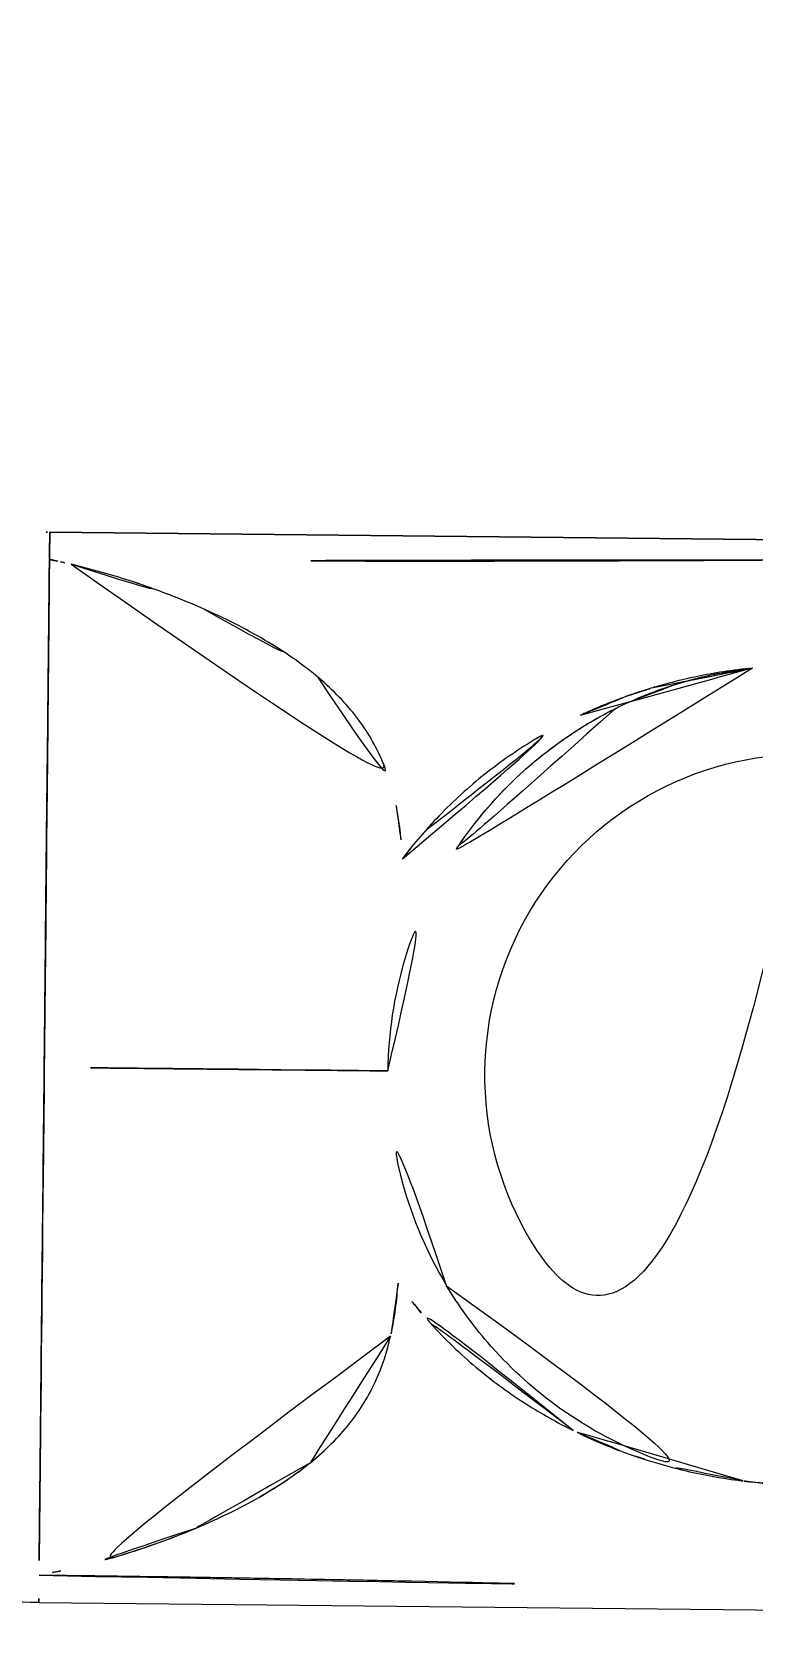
# Model space of a CAD drawing. Extents: x 16296681342 to 16296681993, y -37409617230 to -37409616753.
# Drawn here: x 16296681521.47 to 16296681532.92, y -37409617089.86 to -37409617064.41 of the extents above; entities that cross this region are included whole.
import ezdxf

# ---------------------------------------------------------------- set-up
doc = ezdxf.new("R2010")
doc.units = 0
doc.header["$LTSCALE"] = 10
doc.header["$MEASUREMENT"] = 0
doc.header["$PDMODE"] = 3
doc.header["$PDSIZE"] = -10
doc.layers.get('0').update_dxf_attribs({"linetype": 'CONTINUOUS'})
doc.layers.get('DEFPOINTS').update_dxf_attribs({"linetype": 'CONTINUOUS'})
doc.layers.add('BODY', color=7, linetype='CONTINUOUS')
doc.styles.add('Daelim Dimension', font='NanumGothic.ttf')
doc.dimstyles.new('DEFAULT', dxfattribs={"dimscale": 2, "dimtxt": 2, "dimasz": 2, "dimexe": 0, "dimexo": 2, "dimgap": 1, "dimtad": 1, "dimdec": 1, "dimzin": 9, "dimdsep": 46, "dimtxsty": 'Daelim Dimension', "dimcen": 0.5, "dimclrd": 252, "dimclre": 252, "dimclrt": 3, "dimadec": 1, "dimazin": 0, "dimtfac": 1, "dimtdec": 1, "dimtix": 1, "dimtmove": 0, "dimatfit": 3, "dimfxl": 0, "dimtolj": 1, "dimtzin": 1, "dimlwd": 9, "dimlwe": 9, "dimarcsym": 0})

# ---------------------------------------------------------------- blocks, each defined once
blk = doc.blocks.new('*D7')
at = {"layer": 'BODY', "color": 5, "lineweight": 9, "ltscale": 0.7}
for p, q in [((16296681495.09369, -37409617038.93948), (16296681451.99141, -37409617038.93948)), ((16296681451.99141, -37409617042.93948), (16296681451.99141, -37409617085.3459)), ((16296681517.57517, -37409617089.3459), (16296681451.99141, -37409617089.3459))]:
    blk.add_line(p, q, dxfattribs=at)
at = {"layer": 'BODY', "color": 5, "ltscale": 0.7}
for points in [[(16296681451.32474, -37409617042.93948), (16296681452.65808, -37409617042.93948), (16296681451.99141, -37409617038.93948)], [(16296681451.32474, -37409617085.3459), (16296681452.65808, -37409617085.3459), (16296681451.99141, -37409617089.3459)]]:
    blk.add_solid(points, dxfattribs=at)
at = {"layer": 'DEFPOINTS', "color": 0, "ltscale": 0.7}
for p in [(16296681499.09369, -37409617038.93948, -49.69186), (16296681451.99141, -37409617089.3459), (16296681521.57517, -37409617089.3459, -49.69186)]:
    blk.add_point(p, dxfattribs=at)
at = {"layer": 'BODY', "color": 7, "lineweight": 5, "ltscale": 0.7, "insert": (16296681444.56221, -37409617064.14268), "char_height": 10, "attachment_point": 5, "rotation": 90, "style": 'Daelim Dimension'}
blk.add_mtext('\\A1;50', dxfattribs=at)

msp = doc.modelspace()

# ---------------------------------------------------------------- linework, layer by layer
at = {"linetype": 'Continuous', "lineweight": 0, "extrusion": (0.010302, 0.999947, -2.22045e-16)}
for p, q in [((16296681521.750271, -37409617072.347679, -49.691856), (16296681571.74762, -37409617072.862793, -49.691856)), ((16296681571.747629, -37409617072.862793, -49.691856), (16296681521.75028, -37409617072.347679, -49.691856)), ((16296681571.747629, -37409617072.862793, -49.691856), (16296681521.75028, -37409617072.347679, -49.691856)), ((16296681532.912571, -37409617074.506432, -49.691856), (16296681532.91205, -37409617074.506493, -49.691856)), ((16296681532.778589, -37409617087.417686, -49.691856), (16296681532.777849, -37409617087.417587, -49.691856)), ((16296681521.57515, -37409617089.345886, -49.691856), (16296681571.572491, -37409617089.861, -49.691856)), ((16296681521.57515, -37409617089.345886, -49.691856), (16296681571.572491, -37409617089.861, -49.691856)), ((16296681521.575159, -37409617089.345886, -49.691856), (16296681571.572491, -37409617089.861, -49.691856))]:
    msp.add_line(p, q, dxfattribs=at)
at = {"linetype": 'Continuous', "lineweight": 0}
msp.add_arc((16296681533.76206, -37409617080.971474, -49.691856), 5.1, 89.4097517, 269.4097517, dxfattribs=at)
msp.add_arc((16296681533.76206, -37409617080.971474, -49.691856), 5.1, 89.4097517, 269.4097517, dxfattribs=at)
for centre, major_axis, ratio, start_param, end_param in [((16296681521.662291, -37409617080.88147, -49.691856), (0.087987, 8.534284), 0.000001134, -0.319713492, -0.000887194), ((16296681521.662291, -37409617080.88147, -49.691856), (0.087987, 8.534284), 0.000001134, -0.319713492, -0.000887194), ((16296681532.737169, -37409617085.042763, -49.691856), (-3.919712, 0.842796), 0.582248316, 1.705827351, 1.907996602), ((16296681532.737169, -37409617085.042763, -49.691856), (-3.919712, 0.842796), 0.582248316, 1.705827351, 1.907996602)]:
    msp.add_ellipse(centre, major_axis=major_axis, ratio=ratio, start_param=start_param, end_param=end_param, dxfattribs=at)
at = {"linetype": 'Continuous', "lineweight": 0, "extrusion": (-2.28757e-18, -2.22033e-16, -1)}
for centre, major_axis, ratio, start_param, end_param in [((16296681515.40136, -37409617081.383293, -49.691856), (12.352259, 4.038385), 0.643098404, -0.836911366, -0.820941179), ((16296681515.400761, -37409617081.383148, -49.691856), (6.345114, 8.603429), 0.000001427, -0.000000648, 0.00000536), ((16296681515.40136, -37409617081.383293, -49.691856), (12.352259, 4.038385), 0.643098404, -0.836905358, -0.804891941), ((16296681515.40136, -37409617081.383293, -49.691856), (12.352259, 4.038385), 0.643098404, -0.820941179, -0.804891941), ((16296681515.413441, -37409617080.180237, -49.691856), (-12.269488, 4.291158), 0.643077365, -2.336488493, -2.304476673), ((16296681515.413441, -37409617080.180237, -49.691856), (-12.269488, 4.291158), 0.643077365, -2.336488493, -2.304476673), ((16296681521.66308, -37409617080.812088, -49.691856), (-0.087945, -8.534284), 0.000000913, 0.000886994, 0.319721123), ((16296681521.66308, -37409617080.812088, -49.691856), (-0.087945, -8.534284), 0.000000913, 0.000886994, 0.319682182)]:
    msp.add_ellipse(centre, major_axis=major_axis, ratio=ratio, start_param=start_param, end_param=end_param, dxfattribs=at)
at = {"linetype": 'Continuous', "lineweight": 0}
for points, knots in [([(16296681521.57514, -37409617089.346352, -49.691856), (16296681520.20348, -37409617089.332222, -49.691856), (16296681518.82704, -37409617089.200371, -49.691856), (16296681516.127529, -37409617088.713547, -49.691856), (16296681514.793751, -37409617088.354118, -49.691856), (16296681512.20067, -37409617087.429749, -49.691856), (16296681510.934, -37409617086.855759, -49.691856), (16296681508.493771, -37409617085.517174, -49.691856), (16296681507.3167, -37409617084.740959, -49.691856), (16296681505.08526, -37409617083.016434, -49.691856), (16296681504.027929, -37409617082.054237, -49.691856), (16296681502.024521, -37409617079.941811, -49.691856), (16296681501.08679, -37409617078.777573, -49.691856), (16296681499.384159, -37409617076.311729, -49.691856), (16296681498.625839, -37409617075.001984, -49.691856), (16296681497.318899, -37409617072.338226, -49.691856), (16296681496.768129, -37409617070.981079, -49.691856), (16296681496.299761, -37409617069.628227, -49.691856)], [0, 0, 0, 0, 4.115202562, 4.115202562, 8.264353778, 8.264353778, 12.509104354, 12.509104354, 16.908373816, 16.908373816, 21.48217854, 21.48217854, 26.366537066, 26.366537066, 31.454237927, 31.454237927, 36.508129775, 36.508129775, 36.508129775, 36.508129775]), ([(16296681521.75028, -37409617072.347214, -49.691856), (16296681521.750271, -37409617072.347099, -49.691856), (16296681521.74428, -37409617072.927589, -49.691856), (16296681521.71917, -37409617075.366478, -49.691856), (16296681521.68288, -37409617078.890892, -49.691856), (16296681521.64258, -37409617082.802673, -49.691856), (16296681521.60627, -37409617086.32708, -49.691856), (16296681521.581141, -37409617088.765984, -49.691856), (16296681521.575159, -37409617089.346474, -49.691856), (16296681521.575159, -37409617089.346352, -49.691856)], [0, 0, 0, 0, 0.142858789, 0.285715236, 0.428571683, 0.57142813, 0.714284577, 0.857141023, 1, 1, 1, 1]), ([(16296681521.75028, -37409617072.347214, -49.691856), (16296681521.750271, -37409617072.347099, -49.691856), (16296681521.74428, -37409617072.927589, -49.691856), (16296681521.71917, -37409617075.366478, -49.691856), (16296681521.68288, -37409617078.890892, -49.691856), (16296681521.64258, -37409617082.802673, -49.691856), (16296681521.60627, -37409617086.32708, -49.691856), (16296681521.581141, -37409617088.765984, -49.691856), (16296681521.575159, -37409617089.346474, -49.691856), (16296681521.575159, -37409617089.346352, -49.691856)], [0, 0, 0, 0, 0.142858789, 0.285715236, 0.428571683, 0.57142813, 0.714284577, 0.857141023, 1, 1, 1, 1]), ([(16296681533.19171, -37409617072.789497, -49.691856), (16296681532.432409, -37409617072.793991, -49.691856), (16296681531.573681, -37409617072.798332, -49.691856), (16296681530.137951, -37409617072.803223, -49.691856), (16296681529.63476, -37409617072.804581, -49.691856), (16296681528.843309, -37409617072.805923, -49.691856), (16296681528.57337, -37409617072.806252, -49.691856), (16296681528.021311, -37409617072.806618, -49.691856), (16296681527.689289, -37409617072.806641, -49.691856), (16296681525.54468, -37409617072.805634, -49.691856), (16296681523.64397, -37409617072.797699, -49.691856), (16296681521.745939, -37409617072.779701, -49.691856)], [0, 0, 0, 0, 0.25, 0.25, 0.375, 0.375, 0.4375, 0.4375, 0.5, 0.5, 0.9999927888, 0.9999927888, 0.9999927888, 0.9999927888]), ([(16296681533.19171, -37409617072.789497, -49.691856), (16296681532.432409, -37409617072.793991, -49.691856), (16296681531.573681, -37409617072.798332, -49.691856), (16296681530.137951, -37409617072.803223, -49.691856), (16296681529.63476, -37409617072.804581, -49.691856), (16296681528.843309, -37409617072.805923, -49.691856), (16296681528.57337, -37409617072.806252, -49.691856), (16296681528.021311, -37409617072.806618, -49.691856), (16296681527.689289, -37409617072.806641, -49.691856), (16296681525.54468, -37409617072.805634, -49.691856), (16296681523.64397, -37409617072.797699, -49.691856), (16296681521.745939, -37409617072.779701, -49.691856)], [0, 0, 0, 0, 0.25, 0.25, 0.375, 0.375, 0.4375, 0.4375, 0.5, 0.5, 0.9999927888, 0.9999927888, 0.9999927888, 0.9999927888]), ([(16296681521.662979, -37409617080.846779, -49.691856), (16296681521.669531, -37409617080.21096, -49.691856), (16296681521.68915, -37409617078.30349, -49.691856), (16296681521.71937, -37409617075.366478, -49.691856), (16296681521.73847, -37409617073.507423, -49.691856), (16296681521.74477, -37409617072.894073, -49.691856), (16296681521.745939, -37409617072.779556, -49.691856)], [0, 0, 0, 0, 0.1794184601, 0.5382550307, 0.8970916013, 0.9999996713, 0.9999996713, 0.9999996713, 0.9999996713]), ([(16296681521.735701, -37409617073.776802, -49.691856), (16296681521.737961, -37409617073.557213, -49.691856), (16296681521.74184, -37409617073.178963, -49.691856), (16296681521.74477, -37409617072.894073, -49.691856), (16296681521.745939, -37409617072.779556, -49.691856)], [0.7855290595, 0.7855290595, 0.7855290595, 0.7855290595, 0.8970916013, 0.9999996713, 0.9999996713, 0.9999996713, 0.9999996713]), ([(16296681522.091961, -37409617072.858192, -49.691856), (16296681522.41011, -37409617072.934952, -49.691856), (16296681522.71797, -37409617073.021973, -49.691856), (16296681523.014139, -37409617073.117569, -49.691856), (16296681523.44483, -37409617073.256569, -49.691856), (16296681523.8508, -37409617073.413696, -49.691856), (16296681524.22526, -37409617073.581108, -49.691856), (16296681524.58744, -37409617073.743011, -49.691856), (16296681524.920139, -37409617073.91452, -49.691856), (16296681525.220381, -37409617074.094597, -49.691856), (16296681525.52063, -37409617074.274689, -49.691856), (16296681525.788429, -37409617074.463364, -49.691856), (16296681526.02294, -37409617074.662178, -49.691856), (16296681526.25745, -37409617074.861, -49.691856), (16296681526.45867, -37409617075.069977, -49.691856), (16296681526.626431, -37409617075.28994, -49.691856), (16296681526.79418, -37409617075.509903, -49.691856), (16296681526.92848, -37409617075.740837, -49.691856), (16296681527.032351, -37409617075.981987, -49.691856), (16296681527.130381, -37409617076.209587, -49.691856), (16296681527.2013, -37409617076.446289, -49.691856), (16296681527.25176, -37409617076.69046, -49.691856)], [0, 0, 0, 0, 0.106301963, 0.106301963, 0.106301963, 0.260880197, 0.260880197, 0.260880197, 0.410384749, 0.410384749, 0.410384749, 0.559889302, 0.559889302, 0.559889302, 0.709393854, 0.709393854, 0.709393854, 0.858898407, 0.858898407, 0.858898407, 1, 1, 1, 1]), ([(16296681522.091961, -37409617072.858192, -49.691856), (16296681522.41011, -37409617072.934952, -49.691856), (16296681522.71797, -37409617073.021973, -49.691856), (16296681523.014139, -37409617073.117569, -49.691856), (16296681523.43556, -37409617073.253593, -49.691856), (16296681523.833321, -37409617073.406952, -49.691856), (16296681524.201059, -37409617073.57032, -49.691856)], [0, 0, 0, 0, 0.1063019627, 0.1063019627, 0.1063019627, 0.257555138, 0.257555138, 0.257555138, 0.257555138]), ([(16296681524.201059, -37409617073.57032, -49.691856), (16296681524.209141, -37409617073.573914, -49.691856), (16296681524.217211, -37409617073.577507, -49.691856), (16296681524.22526, -37409617073.581108, -49.691856), (16296681524.58744, -37409617073.743011, -49.691856), (16296681524.920139, -37409617073.91452, -49.691856), (16296681525.220381, -37409617074.094597, -49.691856), (16296681525.51157, -37409617074.269257, -49.691856), (16296681525.77223, -37409617074.451973, -49.691856), (16296681526.00161, -37409617074.644203, -49.691856)], [0.257555138, 0.257555138, 0.257555138, 0.257555138, 0.2608801967, 0.2608801967, 0.2608801967, 0.4103847492, 0.4103847492, 0.4103847492, 0.5553744949, 0.5553744949, 0.5553744949, 0.5553744949]), ([(16296681532.912571, -37409617074.506432, -49.691856), (16296681532.91198, -37409617074.5065, -49.691856), (16296681532.52125, -37409617074.550636, -49.691856), (16296681531.742781, -37409617074.7108, -49.691856), (16296681530.71007, -37409617075.12825, -49.691856), (16296681529.79109, -37409617075.691101, -49.691856), (16296681528.950371, -37409617076.406937, -49.691856), (16296681528.41342, -37409617077.062668, -49.691856), (16296681528.1504, -37409617077.469856, -49.691856), (16296681528.11833, -37409617077.521057, -49.691856)], [0, 0, 0, 0, 0.000300953, 0.201563975, 0.40524801, 0.568290088, 0.752022056, 0.969093468, 1, 1, 1, 1]), ([(16296681532.912571, -37409617074.506432, -49.691856), (16296681532.91198, -37409617074.5065, -49.691856), (16296681532.52125, -37409617074.550636, -49.691856), (16296681531.742781, -37409617074.7108, -49.691856), (16296681530.71007, -37409617075.12825, -49.691856), (16296681529.79109, -37409617075.691101, -49.691856), (16296681528.950371, -37409617076.406937, -49.691856), (16296681528.41342, -37409617077.062668, -49.691856), (16296681528.1504, -37409617077.469856, -49.691856), (16296681528.11833, -37409617077.521057, -49.691856)], [0, 0, 0, 0, 0.000300953, 0.201563975, 0.40524801, 0.568290088, 0.752022056, 0.969093468, 1, 1, 1, 1]), ([(16296681530.180691, -37409617075.254738, -49.691856), (16296681530.20479, -37409617075.243446, -49.691856), (16296681530.228951, -37409617075.232292, -49.691856), (16296681530.25316, -37409617075.221252, -49.691856), (16296681530.339001, -37409617075.182114, -49.691856), (16296681530.42551, -37409617075.144501, -49.691856), (16296681530.5126, -37409617075.108414, -49.691856), (16296681530.56842, -37409617075.085281, -49.691856), (16296681530.624491, -37409617075.062782, -49.691856), (16296681530.680759, -37409617075.040901, -49.691856), (16296681530.73704, -37409617075.01902, -49.691856), (16296681530.834221, -37409617074.982964, -49.691856), (16296681530.850229, -37409617074.977127, -49.691856), (16296681530.89826, -37409617074.959663, -49.691856), (16296681531.037371, -37409617074.907639, -49.691856), (16296681531.270149, -37409617074.836189, -49.691856), (16296681531.308941, -37409617074.82428, -49.691856), (16296681531.35034, -37409617074.811867, -49.691856), (16296681531.39435, -37409617074.799103, -49.691856), (16296681531.43836, -37409617074.786324, -49.691856), (16296681531.51462, -37409617074.765106, -49.691856), (16296681531.53421, -37409617074.759789, -49.691856), (16296681531.66169, -37409617074.725143, -49.691856), (16296681531.81366, -37409617074.686943, -49.691856), (16296681531.989861, -37409617074.649406, -49.691856), (16296681532.23605, -37409617074.596947, -49.691856), (16296681532.52986, -37409617074.545547, -49.691856), (16296681532.86701, -37409617074.510979, -49.691856), (16296681532.881941, -37409617074.509453, -49.691856), (16296681532.89695, -37409617074.50795, -49.691856), (16296681532.91205, -37409617074.506493, -49.691856)], [0.0000000003, 0.0000000003, 0.0000000003, 0.0000000003, 0.0274991915, 0.0274991915, 0.0274991915, 0.125, 0.125, 0.125, 0.1875, 0.1875, 0.1875, 0.25, 0.25, 0.25, 0.4375, 0.4375, 0.4375, 0.46875, 0.46875, 0.46875, 0.5, 0.5, 0.5, 0.7033324548, 0.7033324548, 0.7033324548, 0.9874202766, 0.9874202766, 0.9874202766, 0.9999996393, 0.9999996393, 0.9999996393, 0.9999996393]), ([(16296681531.336229, -37409617074.8162, -49.691856), (16296681531.35507, -37409617074.810593, -49.691856), (16296681531.374439, -37409617074.804878, -49.691856), (16296681531.39435, -37409617074.799103, -49.691856), (16296681531.43836, -37409617074.786324, -49.691856), (16296681531.51462, -37409617074.765106, -49.691856), (16296681531.53421, -37409617074.759789, -49.691856), (16296681531.66169, -37409617074.725143, -49.691856), (16296681531.81366, -37409617074.686943, -49.691856), (16296681531.989861, -37409617074.649406, -49.691856), (16296681532.23605, -37409617074.596947, -49.691856), (16296681532.52986, -37409617074.545547, -49.691856), (16296681532.86701, -37409617074.510979, -49.691856), (16296681532.881941, -37409617074.509453, -49.691856), (16296681532.89695, -37409617074.50795, -49.691856), (16296681532.91205, -37409617074.506493, -49.691856)], [0.4546136482, 0.4546136482, 0.4546136482, 0.4546136482, 0.46875, 0.46875, 0.46875, 0.5, 0.5, 0.5, 0.7033324548, 0.7033324548, 0.7033324548, 0.9874202766, 0.9874202766, 0.9874202766, 0.9999996393, 0.9999996393, 0.9999996393, 0.9999996393]), ([(16296681532.912081, -37409617074.506752, -49.691856), (16296681532.86548, -37409617074.512016, -49.691856), (16296681532.78196, -37409617074.521629, -49.691856), (16296681532.66209, -37409617074.539871, -49.691856), (16296681532.614401, -37409617074.547127, -49.691856), (16296681532.560961, -37409617074.555794, -49.691856), (16296681532.50185, -37409617074.566292, -49.691856), (16296681532.486691, -37409617074.568993, -49.691856), (16296681532.471161, -37409617074.571808, -49.691856), (16296681532.45525, -37409617074.574753, -49.691856), (16296681532.37734, -37409617074.589172, -49.691856), (16296681532.26169, -37409617074.613243, -49.691856), (16296681532.195129, -37409617074.62838, -49.691856), (16296681532.062031, -37409617074.658638, -49.691856), (16296681531.936979, -37409617074.691422, -49.691856), (16296681531.81991, -37409617074.725433, -49.691856), (16296681531.80031, -37409617074.731117, -49.691856), (16296681531.78093, -37409617074.736847, -49.691856), (16296681531.76177, -37409617074.742607, -49.691856)], [0.0000002367, 0.0000002367, 0.0000002367, 0.0000002367, 0.0625, 0.0625, 0.0625, 0.0873691695, 0.0873691695, 0.0873691695, 0.09375, 0.09375, 0.09375, 0.125, 0.125, 0.125, 0.1875, 0.1875, 0.1875, 0.1979661642, 0.1979661642, 0.1979661642, 0.1979661642]), ([(16296681526.00161, -37409617074.644203, -49.691856), (16296681526.008751, -37409617074.650177, -49.691856), (16296681526.01586, -37409617074.656174, -49.691856), (16296681526.02294, -37409617074.662178, -49.691856), (16296681526.25745, -37409617074.861, -49.691856), (16296681526.45867, -37409617075.069977, -49.691856), (16296681526.626431, -37409617075.28994, -49.691856), (16296681526.79418, -37409617075.509903, -49.691856), (16296681526.92848, -37409617075.740837, -49.691856), (16296681527.032351, -37409617075.981987, -49.691856), (16296681527.130381, -37409617076.209587, -49.691856), (16296681527.2013, -37409617076.446289, -49.691856), (16296681527.25176, -37409617076.69046, -49.691856)], [0.5553744949, 0.5553744949, 0.5553744949, 0.5553744949, 0.5598893016, 0.5598893016, 0.5598893016, 0.7093938541, 0.7093938541, 0.7093938541, 0.8588984065, 0.8588984065, 0.8588984065, 1, 1, 1, 1]), ([(16296681531.76177, -37409617074.742607, -49.691856), (16296681531.723721, -37409617074.754044, -49.691856), (16296681531.68656, -37409617074.765587, -49.691856), (16296681531.650261, -37409617074.777206, -49.691856), (16296681531.59569, -37409617074.794678, -49.691856), (16296681531.5005, -37409617074.827164, -49.691856), (16296681531.49243, -37409617074.829971, -49.691856), (16296681531.467079, -37409617074.838814, -49.691856), (16296681531.380251, -37409617074.868233, -49.691856), (16296681531.234909, -37409617074.925911, -49.691856), (16296681531.195129, -37409617074.941704, -49.691856), (16296681531.15099, -37409617074.959663, -49.691856), (16296681531.102631, -37409617074.980103, -49.691856), (16296681530.997971, -37409617075.02433, -49.691856), (16296681530.873449, -37409617075.08004, -49.691856), (16296681530.73114, -37409617075.151039, -49.691856)], [0.1979661642, 0.1979661642, 0.1979661642, 0.1979661642, 0.21875, 0.21875, 0.21875, 0.25, 0.25, 0.25, 0.3481379377, 0.3481379377, 0.3481379377, 0.375, 0.375, 0.375, 0.4331303833, 0.4331303833, 0.4331303833, 0.4331303833]), ([(16296681530.91214, -37409617074.954842, -49.691856), (16296681530.983589, -37409617074.928978, -49.691856), (16296681531.1026, -37409617074.887619, -49.691856), (16296681531.270149, -37409617074.836189, -49.691856), (16296681531.291389, -37409617074.829674, -49.691856), (16296681531.313419, -37409617074.822998, -49.691856), (16296681531.336229, -37409617074.8162, -49.691856)], [0.3025466094, 0.3025466094, 0.3025466094, 0.3025466094, 0.4375, 0.4375, 0.4375, 0.4546136482, 0.4546136482, 0.4546136482, 0.4546136482]), ([(16296681530.180691, -37409617075.254738, -49.691856), (16296681530.20479, -37409617075.243446, -49.691856), (16296681530.228951, -37409617075.232292, -49.691856), (16296681530.25316, -37409617075.221252, -49.691856), (16296681530.339001, -37409617075.182114, -49.691856), (16296681530.42551, -37409617075.144501, -49.691856), (16296681530.5126, -37409617075.108414, -49.691856), (16296681530.56842, -37409617075.085281, -49.691856), (16296681530.624491, -37409617075.062782, -49.691856), (16296681530.680759, -37409617075.040901, -49.691856), (16296681530.73704, -37409617075.01902, -49.691856), (16296681530.834221, -37409617074.982964, -49.691856), (16296681530.850229, -37409617074.977127, -49.691856), (16296681530.863689, -37409617074.972237, -49.691856), (16296681530.8843, -37409617074.96463, -49.691856), (16296681530.91214, -37409617074.954842, -49.691856)], [0.0000000003, 0.0000000003, 0.0000000003, 0.0000000003, 0.0274991915, 0.0274991915, 0.0274991915, 0.125, 0.125, 0.125, 0.1875, 0.1875, 0.1875, 0.25, 0.25, 0.25, 0.3025466094, 0.3025466094, 0.3025466094, 0.3025466094]), ([(16296681521.7141, -37409617075.877876, -49.691856), (16296681521.71526, -37409617075.765678, -49.691856), (16296681521.718491, -37409617075.451332, -49.691856), (16296681521.72154, -37409617075.154388, -49.691856), (16296681521.72344, -37409617074.969543, -49.691856)], [0.49923641, 0.49923641, 0.49923641, 0.49923641, 0.5382550307, 0.6105278771, 0.6105278771, 0.6105278771, 0.6105278771]), ([(16296681530.73114, -37409617075.151039, -49.691856), (16296681530.72044, -37409617075.156372, -49.691856), (16296681530.709641, -37409617075.161797, -49.691856), (16296681530.69874, -37409617075.167297, -49.691856), (16296681530.62081, -37409617075.206718, -49.691856), (16296681530.53779, -37409617075.250648, -49.691856), (16296681530.45019, -37409617075.29982, -49.691856), (16296681530.362579, -37409617075.348984, -49.691856), (16296681530.22591, -37409617075.431297, -49.691856), (16296681530.174179, -37409617075.463783, -49.691856), (16296681530.15089, -37409617075.478409, -49.691856), (16296681530.127701, -37409617075.493179, -49.691856), (16296681530.104589, -37409617075.508087, -49.691856), (16296681529.746759, -37409617075.739197, -49.691856), (16296681529.41186, -37409617076.005447, -49.691856), (16296681529.105789, -37409617076.301819, -49.691856), (16296681528.79833, -37409617076.599541, -49.691856), (16296681528.51996, -37409617076.927681, -49.691856), (16296681528.27664, -37409617077.280312, -49.691856), (16296681528.22209, -37409617077.35936, -49.691856), (16296681528.16931, -37409617077.439636, -49.691856), (16296681528.11833, -37409617077.521057, -49.691856)], [0.4331303833, 0.4331303833, 0.4331303833, 0.4331303833, 0.4375, 0.4375, 0.4375, 0.46875, 0.46875, 0.46875, 0.5, 0.5, 0.5, 0.5140690707, 0.5140690707, 0.5140690707, 0.7319991022, 0.7319991022, 0.7319991022, 0.9509217472, 0.9509217472, 0.9509217472, 1, 1, 1, 1]), ([(16296681527.35174, -37409617077.536057, -49.691856), (16296681527.53229, -37409617077.296204, -49.691856), (16296681527.72699, -37409617077.06781, -49.691856), (16296681527.93466, -37409617076.852272, -49.691856), (16296681528.16276, -37409617076.615509, -49.691856), (16296681528.4065, -37409617076.394241, -49.691856), (16296681528.663059, -37409617076.19062, -49.691856), (16296681528.908159, -37409617075.996101, -49.691856), (16296681529.164961, -37409617075.817688, -49.691856), (16296681529.430901, -37409617075.656052, -49.691856), (16296681529.67395, -37409617075.508324, -49.691856), (16296681529.924629, -37409617075.374603, -49.691856), (16296681530.180691, -37409617075.254738, -49.691856)], [0.0000004409, 0.0000004409, 0.0000004409, 0.0000004409, 0.2434995917, 0.2434995917, 0.2434995917, 0.5109654886, 0.5109654886, 0.5109654886, 0.7664768325, 0.7664768325, 0.7664768325, 1, 1, 1, 1]), ([(16296681527.72949, -37409617077.074127, -49.691856), (16296681527.796379, -37409617076.998756, -49.691856), (16296681527.86479, -37409617076.924789, -49.691856), (16296681527.93466, -37409617076.852272, -49.691856), (16296681528.16276, -37409617076.615509, -49.691856), (16296681528.4065, -37409617076.394241, -49.691856), (16296681528.663059, -37409617076.19062, -49.691856), (16296681528.908159, -37409617075.996101, -49.691856), (16296681529.164961, -37409617075.817688, -49.691856), (16296681529.430901, -37409617075.656052, -49.691856), (16296681529.67395, -37409617075.508324, -49.691856), (16296681529.924629, -37409617075.374603, -49.691856), (16296681530.180691, -37409617075.254738, -49.691856)], [0.161573444, 0.161573444, 0.161573444, 0.161573444, 0.2434995917, 0.2434995917, 0.2434995917, 0.5109654886, 0.5109654886, 0.5109654886, 0.7664768325, 0.7664768325, 0.7664768325, 1, 1, 1, 1]), ([(16296681527.25176, -37409617076.69046, -49.691856), (16296681527.25477, -37409617076.705002, -49.691856), (16296681527.283779, -37409617076.849167, -49.691856), (16296681527.325649, -37409617077.127838, -49.691856), (16296681527.346029, -37409617077.398857, -49.691856), (16296681527.35174, -37409617077.536057, -49.691856)], [0, 0, 0, 0, 0.0532050563, 0.5265144077, 0.9999991967, 0.9999991967, 0.9999991967, 0.9999991967]), ([(16296681527.25176, -37409617076.69046, -49.691856), (16296681527.25477, -37409617076.705002, -49.691856), (16296681527.283779, -37409617076.849167, -49.691856), (16296681527.32564, -37409617077.127808, -49.691856), (16296681527.34602, -37409617077.398781, -49.691856), (16296681527.35174, -37409617077.535957, -49.691856)], [0, 0, 0, 0, 0.0532050563, 0.5265144077, 0.9998755341, 0.9998755341, 0.9998755341, 0.9998755341]), ([(16296681527.120001, -37409617080.902962, -49.691856), (16296681527.126249, -37409617080.307716, -49.691856), (16296681527.216681, -37409617079.715843, -49.691856), (16296681527.55394, -37409617078.572113, -49.691856), (16296681527.80035, -37409617078.026527, -49.691856), (16296681528.11833, -37409617077.521057, -49.691856)], [-0.3567932217, -0.3567932217, -0.3567932217, -0.3567932217, -0.1791535121, -0.1791535121, -0.000001, -0.000001, -0.000001, -0.000001]), ([(16296681527.120001, -37409617080.902962, -49.691856), (16296681527.126249, -37409617080.307716, -49.691856), (16296681527.216681, -37409617079.715843, -49.691856), (16296681527.55394, -37409617078.572113, -49.691856), (16296681527.80035, -37409617078.026527, -49.691856), (16296681528.11833, -37409617077.521057, -49.691856)], [-0.3567932217, -0.3567932217, -0.3567932217, -0.3567932217, -0.1791535121, -0.1791535121, -0.000001, -0.000001, -0.000001, -0.000001]), ([(16296681521.667789, -37409617080.379387, -49.691856), (16296681521.67272, -37409617079.900177, -49.691856), (16296681521.680149, -37409617079.178429, -49.691856), (16296681521.687361, -37409617078.477753, -49.691856), (16296681521.68977, -37409617078.24337, -49.691856)], [0.0439858606, 0.0439858606, 0.0439858606, 0.0439858606, 0.1794184601, 0.2489250571, 0.2489250571, 0.2489250571, 0.2489250571]), ([(16296681521.66317, -37409617080.846786, -49.691856), (16296681521.658739, -37409617081.27253, -49.691856), (16296681521.65461, -37409617081.697159, -49.691856), (16296681521.650311, -37409617082.117767, -49.691856), (16296681521.64567, -37409617082.572411, -49.691856), (16296681521.64082, -37409617083.022346, -49.691856), (16296681521.63615, -37409617083.460762, -49.691856), (16296681521.631651, -37409617083.882759, -49.691856), (16296681521.6273, -37409617084.294052, -49.691856), (16296681521.62322, -37409617084.68924, -49.691856), (16296681521.619141, -37409617085.084427, -49.691856), (16296681521.61533, -37409617085.463493, -49.691856), (16296681521.611691, -37409617085.82222, -49.691856), (16296681521.608049, -37409617086.180946, -49.691856), (16296681521.604589, -37409617086.519348, -49.691856), (16296681521.601339, -37409617086.833557, -49.691856), (16296681521.598089, -37409617087.147774, -49.691856), (16296681521.595039, -37409617087.43779, -49.691856), (16296681521.59231, -37409617087.699951, -49.691856), (16296681521.58947, -37409617087.972603, -49.691856), (16296681521.586969, -37409617088.215103, -49.691856), (16296681521.584789, -37409617088.423798, -49.691856), (16296681521.582781, -37409617088.616386, -49.691856), (16296681521.581039, -37409617088.780197, -49.691856), (16296681521.57963, -37409617088.913834, -49.691856)], [0.0000000008, 0.0000000008, 0.0000000008, 0.0000000008, 0.12014593, 0.12014593, 0.12014593, 0.2500096107, 0.2500096107, 0.2500096107, 0.3750138356, 0.3750138356, 0.3750138356, 0.5000180605, 0.5000180605, 0.5000180605, 0.6250222855, 0.6250222855, 0.6250222855, 0.7500265104, 0.7500265104, 0.7500265104, 0.8800285993, 0.8800285993, 0.8800285993, 1, 1, 1, 1]), ([(16296681527.120001, -37409617080.902962, -49.691856), (16296681527.099211, -37409617080.902748, -49.691856), (16296681527.070881, -37409617080.902451, -49.691856), (16296681527.035271, -37409617080.902077, -49.691856), (16296681526.95158, -37409617080.901199, -49.691856), (16296681526.827641, -37409617080.899887, -49.691856), (16296681526.666401, -37409617080.898216, -49.691856), (16296681526.505171, -37409617080.896553, -49.691856), (16296681526.306629, -37409617080.894531, -49.691856), (16296681526.07807, -37409617080.892197, -49.691856), (16296681525.84951, -37409617080.88987, -49.691856), (16296681525.590931, -37409617080.88723, -49.691856), (16296681525.31213, -37409617080.884377, -49.691856), (16296681525.23213, -37409617080.883568, -49.691856), (16296681525.150459, -37409617080.882736, -49.691856), (16296681525.067381, -37409617080.881897, -49.691856), (16296681524.860929, -37409617080.879799, -49.691856), (16296681524.64575, -37409617080.877579, -49.691856), (16296681524.425671, -37409617080.87532, -49.691856), (16296681524.11702, -37409617080.872147, -49.691856), (16296681523.798731, -37409617080.868896, -49.691856), (16296681523.480591, -37409617080.865601, -49.691856), (16296681523.162439, -37409617080.862297, -49.691856), (16296681522.84445, -37409617080.85894, -49.691856), (16296681522.5378, -37409617080.855759, -49.691856), (16296681522.231331, -37409617080.852577, -49.691856), (16296681521.936199, -37409617080.849564, -49.691856), (16296681521.66317, -37409617080.846786, -49.691856)], [0.0000000038, 0.0000000038, 0.0000000038, 0.0000000038, 0.0573039423, 0.0573039423, 0.0573039423, 0.1919860738, 0.1919860738, 0.1919860738, 0.3266682812, 0.3266682812, 0.3266682812, 0.4613511096, 0.4613511096, 0.4613511096, 0.5, 0.5, 0.5, 0.596034318, 0.596034318, 0.596034318, 0.7307164521, 0.7307164521, 0.7307164521, 0.8653982898, 0.8653982898, 0.8653982898, 1, 1, 1, 1]), ([(16296681527.120001, -37409617080.902962, -49.691856), (16296681527.099211, -37409617080.902748, -49.691856), (16296681527.070881, -37409617080.902451, -49.691856), (16296681527.035271, -37409617080.902077, -49.691856), (16296681526.95158, -37409617080.901199, -49.691856), (16296681526.827641, -37409617080.899887, -49.691856), (16296681526.666401, -37409617080.898216, -49.691856), (16296681526.505171, -37409617080.896553, -49.691856), (16296681526.306629, -37409617080.894531, -49.691856), (16296681526.07807, -37409617080.892197, -49.691856), (16296681525.84951, -37409617080.88987, -49.691856), (16296681525.590931, -37409617080.88723, -49.691856), (16296681525.31213, -37409617080.884377, -49.691856), (16296681525.23213, -37409617080.883568, -49.691856), (16296681525.150459, -37409617080.882736, -49.691856), (16296681525.067381, -37409617080.881897, -49.691856), (16296681524.860929, -37409617080.879799, -49.691856), (16296681524.64575, -37409617080.877579, -49.691856), (16296681524.425671, -37409617080.87532, -49.691856), (16296681524.11702, -37409617080.872147, -49.691856), (16296681523.798731, -37409617080.868896, -49.691856), (16296681523.480591, -37409617080.865601, -49.691856), (16296681523.162439, -37409617080.862297, -49.691856), (16296681522.84445, -37409617080.85894, -49.691856), (16296681522.5378, -37409617080.855759, -49.691856), (16296681522.231331, -37409617080.852577, -49.691856), (16296681521.936199, -37409617080.849564, -49.691856), (16296681521.66317, -37409617080.846786, -49.691856)], [0.0000000038, 0.0000000038, 0.0000000038, 0.0000000038, 0.0573039423, 0.0573039423, 0.0573039423, 0.1919860738, 0.1919860738, 0.1919860738, 0.3266682812, 0.3266682812, 0.3266682812, 0.4613511096, 0.4613511096, 0.4613511096, 0.5, 0.5, 0.5, 0.596034318, 0.596034318, 0.596034318, 0.7307164521, 0.7307164521, 0.7307164521, 0.8653982898, 0.8653982898, 0.8653982898, 1, 1, 1, 1]), ([(16296681521.65839, -37409617081.314331, -49.691856), (16296681521.655689, -37409617081.583267, -49.691856), (16296681521.65303, -37409617081.851334, -49.691856), (16296681521.650311, -37409617082.117767, -49.691856), (16296681521.6457, -37409617082.568611, -49.691856), (16296681521.6409, -37409617083.014832, -49.691856), (16296681521.636259, -37409617083.44976, -49.691856)], [0.0440366207, 0.0440366207, 0.0440366207, 0.0440366207, 0.12014593, 0.12014593, 0.12014593, 0.2489239326, 0.2489239326, 0.2489239326, 0.2489239326]), ([(16296681528.0543, -37409617084.314537, -49.691856), (16296681527.74494, -37409617083.801559, -49.691856), (16296681527.508329, -37409617083.24958, -49.691856), (16296681527.192699, -37409617082.095657, -49.691856), (16296681527.113951, -37409617081.50013, -49.691856), (16296681527.120001, -37409617080.902962, -49.691856)], [0.000001, 0.000001, 0.000001, 0.000001, 0.1797135637, 0.1797135637, 0.3578813922, 0.3578813922, 0.3578813922, 0.3578813922]), ([(16296681528.0543, -37409617084.314537, -49.691856), (16296681527.74494, -37409617083.801559, -49.691856), (16296681527.508329, -37409617083.24958, -49.691856), (16296681527.192699, -37409617082.095657, -49.691856), (16296681527.113951, -37409617081.50013, -49.691856), (16296681527.120001, -37409617080.902962, -49.691856)], [0.000001, 0.000001, 0.000001, 0.000001, 0.1797135637, 0.1797135637, 0.3578813922, 0.3578813922, 0.3578813922, 0.3578813922]), ([(16296681521.636259, -37409617083.44976, -49.691856), (16296681521.636221, -37409617083.45343, -49.691856), (16296681521.636181, -37409617083.457092, -49.691856), (16296681521.63615, -37409617083.460762, -49.691856), (16296681521.631651, -37409617083.882759, -49.691856), (16296681521.6273, -37409617084.294052, -49.691856), (16296681521.62322, -37409617084.68924, -49.691856), (16296681521.61916, -37409617085.082329, -49.691856), (16296681521.61537, -37409617085.45948, -49.691856), (16296681521.61175, -37409617085.816528, -49.691856)], [0.2489239326, 0.2489239326, 0.2489239326, 0.2489239326, 0.2500096107, 0.2500096107, 0.2500096107, 0.3750138356, 0.3750138356, 0.3750138356, 0.4993563587, 0.4993563587, 0.4993563587, 0.4993563587]), ([(16296681527.28232, -37409617084.27401, -49.691856), (16296681527.273781, -37409617084.411072, -49.691856), (16296681527.24782, -37409617084.681602, -49.691856), (16296681527.20022, -37409617084.959358, -49.691856), (16296681527.16824, -37409617085.102898, -49.691856), (16296681527.16494, -37409617085.117371, -49.691856)], [0, 0, 0, 0, 0.473484946, 0.946794463, 1, 1, 1, 1]), ([(16296681527.28231, -37409617084.274117, -49.691856), (16296681527.273781, -37409617084.41114, -49.691856), (16296681527.24782, -37409617084.681641, -49.691856), (16296681527.20022, -37409617084.959358, -49.691856), (16296681527.16824, -37409617085.102898, -49.691856), (16296681527.16494, -37409617085.117371, -49.691856)], [0.0001236534, 0.0001236534, 0.0001236534, 0.0001236534, 0.4734849464, 0.9467944632, 1, 1, 1, 1]), ([(16296681530.063669, -37409617086.613136, -49.691856), (16296681529.810129, -37409617086.488022, -49.691856), (16296681529.56226, -37409617086.349167, -49.691856), (16296681529.3223, -37409617086.196457, -49.691856), (16296681529.05975, -37409617086.029381, -49.691856), (16296681528.806681, -37409617085.845711, -49.691856), (16296681528.565639, -37409617085.646187, -49.691856), (16296681528.31333, -37409617085.437317, -49.691856), (16296681528.0742, -37409617085.211067, -49.691856), (16296681527.851021, -37409617084.969673, -49.691856), (16296681527.64784, -37409617084.749893, -49.691856), (16296681527.45789, -37409617084.517548, -49.691856), (16296681527.28232, -37409617084.27401, -49.691856)], [0, 0, 0, 0, 0.233523168, 0.233523168, 0.233523168, 0.489034511, 0.489034511, 0.489034511, 0.756500408, 0.756500408, 0.756500408, 1, 1, 1, 1]), ([(16296681528.0543, -37409617084.314537, -49.691856), (16296681528.245489, -37409617084.632751, -49.691856), (16296681528.75234, -37409617085.332588, -49.691856), (16296681529.80864, -37409617086.309319, -49.691856), (16296681531.204121, -37409617087.075844, -49.691856), (16296681532.265671, -37409617087.348747, -49.691856), (16296681532.778629, -37409617087.417442, -49.691856)], [0, 0, 0, 0, 0.190624748, 0.441955905, 0.733882849, 1, 1, 1, 1]), ([(16296681528.0543, -37409617084.314537, -49.691856), (16296681528.245489, -37409617084.632751, -49.691856), (16296681528.75234, -37409617085.332588, -49.691856), (16296681529.80864, -37409617086.309319, -49.691856), (16296681531.204121, -37409617087.075844, -49.691856), (16296681532.265671, -37409617087.348747, -49.691856), (16296681532.778629, -37409617087.417442, -49.691856)], [0, 0, 0, 0, 0.190624748, 0.441955905, 0.733882849, 1, 1, 1, 1]), ([(16296681530.063669, -37409617086.613136, -49.691856), (16296681529.810129, -37409617086.488022, -49.691856), (16296681529.56226, -37409617086.349167, -49.691856), (16296681529.3223, -37409617086.196457, -49.691856), (16296681529.05975, -37409617086.029381, -49.691856), (16296681528.806681, -37409617085.845711, -49.691856), (16296681528.565639, -37409617085.646187, -49.691856), (16296681528.31333, -37409617085.437317, -49.691856), (16296681528.0742, -37409617085.211067, -49.691856), (16296681527.851021, -37409617084.969673, -49.691856), (16296681527.78266, -37409617084.895721, -49.691856), (16296681527.715799, -37409617084.820358, -49.691856), (16296681527.65048, -37409617084.743622, -49.691856)], [0, 0, 0, 0, 0.2335231675, 0.2335231675, 0.2335231675, 0.4890345114, 0.4890345114, 0.4890345114, 0.7565004083, 0.7565004083, 0.7565004083, 0.8384266102, 0.8384266102, 0.8384266102, 0.8384266102]), ([(16296681527.16494, -37409617085.117371, -49.691856), (16296681527.109461, -37409617085.360451, -49.691856), (16296681527.03368, -37409617085.595627, -49.691856), (16296681526.930981, -37409617085.821167, -49.691856), (16296681526.822161, -37409617086.060127, -49.691856), (16296681526.68314, -37409617086.288254, -49.691856), (16296681526.51088, -37409617086.504707, -49.691856), (16296681526.338631, -37409617086.721169, -49.691856), (16296681526.13315, -37409617086.925957, -49.691856), (16296681525.89459, -37409617087.119904, -49.691856), (16296681525.65604, -37409617087.31385, -49.691856), (16296681525.384411, -37409617087.496964, -49.691856), (16296681525.080509, -37409617087.670822, -49.691856), (16296681524.776621, -37409617087.844681, -49.691856), (16296681524.440451, -37409617088.0093, -49.691856), (16296681524.07502, -37409617088.163712, -49.691856), (16296681523.697189, -37409617088.323357, -49.691856), (16296681523.288059, -37409617088.472092, -49.691856), (16296681522.85461, -37409617088.602203, -49.691856), (16296681522.55653, -37409617088.691673, -49.691856), (16296681522.246941, -37409617088.772324, -49.691856), (16296681521.927271, -37409617088.842506, -49.691856)], [0, 0, 0, 0, 0.141101594, 0.141101594, 0.141101594, 0.290606147, 0.290606147, 0.290606147, 0.4401107, 0.4401107, 0.4401107, 0.589615253, 0.589615253, 0.589615253, 0.739119806, 0.739119806, 0.739119806, 0.893698041, 0.893698041, 0.893698041, 1, 1, 1, 1]), ([(16296681527.16494, -37409617085.117371, -49.691856), (16296681527.109461, -37409617085.360451, -49.691856), (16296681527.03368, -37409617085.595627, -49.691856), (16296681526.930981, -37409617085.821167, -49.691856), (16296681526.822161, -37409617086.060127, -49.691856), (16296681526.68314, -37409617086.288254, -49.691856), (16296681526.51088, -37409617086.504707, -49.691856), (16296681526.338631, -37409617086.721169, -49.691856), (16296681526.13315, -37409617086.925957, -49.691856), (16296681525.89459, -37409617087.119904, -49.691856), (16296681525.88739, -37409617087.125763, -49.691856), (16296681525.880159, -37409617087.131607, -49.691856), (16296681525.87289, -37409617087.137444, -49.691856)], [0, 0, 0, 0, 0.1411015941, 0.1411015941, 0.1411015941, 0.2906061471, 0.2906061471, 0.2906061471, 0.4401107002, 0.4401107002, 0.4401107002, 0.4446250713, 0.4446250713, 0.4446250713, 0.4446250713]), ([(16296681521.61175, -37409617085.816528, -49.691856), (16296681521.611731, -37409617085.818428, -49.691856), (16296681521.61171, -37409617085.820328, -49.691856), (16296681521.611691, -37409617085.82222, -49.691856), (16296681521.608471, -37409617086.139229, -49.691856), (16296681521.6054, -37409617086.440353, -49.691856), (16296681521.60248, -37409617086.722954, -49.691856)], [0.4993563587, 0.4993563587, 0.4993563587, 0.4993563587, 0.5000180605, 0.5000180605, 0.5000180605, 0.6104832482, 0.6104832482, 0.6104832482, 0.6104832482]), ([(16296681521.60248, -37409617086.722954, -49.691856), (16296681521.6021, -37409617086.760139, -49.691856), (16296681521.601721, -37409617086.797012, -49.691856), (16296681521.601339, -37409617086.833557, -49.691856), (16296681521.598089, -37409617087.147774, -49.691856), (16296681521.595039, -37409617087.43779, -49.691856), (16296681521.59231, -37409617087.699951, -49.691856), (16296681521.59153, -37409617087.77462, -49.691856), (16296681521.59078, -37409617087.847038, -49.691856), (16296681521.59005, -37409617087.917107, -49.691856)], [0.6104832482, 0.6104832482, 0.6104832482, 0.6104832482, 0.6250222855, 0.6250222855, 0.6250222855, 0.7500265104, 0.7500265104, 0.7500265104, 0.7856321872, 0.7856321872, 0.7856321872, 0.7856321872]), ([(16296681532.763241, -37409617087.415627, -49.691856), (16296681532.753519, -37409617087.414467, -49.691856), (16296681532.743799, -37409617087.413292, -49.691856), (16296681532.734079, -37409617087.412086, -49.691856), (16296681532.444361, -37409617087.376343, -49.691856), (16296681532.15204, -37409617087.324181, -49.691856), (16296681531.859949, -37409617087.255669, -49.691856), (16296681531.27578, -37409617087.118637, -49.691856), (16296681530.692539, -37409617086.916206, -49.691856), (16296681530.135429, -37409617086.648109, -49.691856), (16296681530.11146, -37409617086.636574, -49.691856), (16296681530.08754, -37409617086.624924, -49.691856), (16296681530.063669, -37409617086.613136, -49.691856)], [0, 0, 0, 0, 0.0107567865, 0.0107567865, 0.0107567865, 0.3313094106, 0.3313094106, 0.3313094106, 0.9724146586, 0.9724146586, 0.9724146586, 0.9999999997, 0.9999999997, 0.9999999997, 0.9999999997]), ([(16296681530.80731, -37409617086.935478, -49.691856), (16296681530.580299, -37409617086.849953, -49.691856), (16296681530.35582, -37409617086.754173, -49.691856), (16296681530.135429, -37409617086.648109, -49.691856), (16296681530.11146, -37409617086.636574, -49.691856), (16296681530.08754, -37409617086.624924, -49.691856), (16296681530.063669, -37409617086.613136, -49.691856)], [0.7187972352, 0.7187972352, 0.7187972352, 0.7187972352, 0.9724146586, 0.9724146586, 0.9724146586, 0.9999999997, 0.9999999997, 0.9999999997, 0.9999999997]), ([(16296681525.87289, -37409617087.137444, -49.691856), (16296681525.639601, -37409617087.324913, -49.691856), (16296681525.375231, -37409617087.502213, -49.691856), (16296681525.080509, -37409617087.670822, -49.691856), (16296681524.776621, -37409617087.844681, -49.691856), (16296681524.440451, -37409617088.0093, -49.691856), (16296681524.07502, -37409617088.163712, -49.691856), (16296681524.0669, -37409617088.167137, -49.691856), (16296681524.058769, -37409617088.17057, -49.691856), (16296681524.050619, -37409617088.173988, -49.691856)], [0.4446250713, 0.4446250713, 0.4446250713, 0.4446250713, 0.5896152533, 0.5896152533, 0.5896152533, 0.7391198063, 0.7391198063, 0.7391198063, 0.7424419287, 0.7424419287, 0.7424419287, 0.7424419287]), ([(16296681532.763241, -37409617087.415627, -49.691856), (16296681532.753519, -37409617087.414467, -49.691856), (16296681532.743799, -37409617087.413292, -49.691856), (16296681532.734079, -37409617087.412086, -49.691856), (16296681532.444361, -37409617087.376343, -49.691856), (16296681532.15204, -37409617087.324181, -49.691856), (16296681531.859949, -37409617087.255669, -49.691856), (16296681531.6376, -37409617087.203506, -49.691856), (16296681531.41538, -37409617087.141876, -49.691856), (16296681531.194691, -37409617087.070763, -49.691856)], [0, 0, 0, 0, 0.0107567865, 0.0107567865, 0.0107567865, 0.3313094106, 0.3313094106, 0.3313094106, 0.5753335057, 0.5753335057, 0.5753335057, 0.5753335057]), ([(16296681521.59005, -37409617087.917107, -49.691856), (16296681521.58812, -37409617088.10289, -49.691856), (16296681521.58637, -37409617088.272247, -49.691856), (16296681521.584789, -37409617088.423798, -49.691856), (16296681521.582781, -37409617088.616386, -49.691856), (16296681521.581039, -37409617088.780197, -49.691856), (16296681521.57963, -37409617088.913834, -49.691856)], [0.7856321872, 0.7856321872, 0.7856321872, 0.7856321872, 0.8800285993, 0.8800285993, 0.8800285993, 1, 1, 1, 1]), ([(16296681524.050619, -37409617088.173988, -49.691856), (16296681523.67959, -37409617088.329742, -49.691856), (16296681523.278749, -37409617088.474892, -49.691856), (16296681522.85461, -37409617088.602203, -49.691856), (16296681522.55653, -37409617088.691673, -49.691856), (16296681522.246941, -37409617088.772324, -49.691856), (16296681521.927271, -37409617088.842506, -49.691856)], [0.7424419287, 0.7424419287, 0.7424419287, 0.7424419287, 0.893698041, 0.893698041, 0.893698041, 1, 1, 1, 1]), ([(16296681521.57963, -37409617088.913887, -49.691856), (16296681522.053221, -37409617088.919289, -49.691856), (16296681522.527399, -37409617088.925301, -49.691856), (16296681523.002069, -37409617088.931847, -49.691856), (16296681523.23941, -37409617088.935112, -49.691856), (16296681523.47687, -37409617088.938522, -49.691856), (16296681523.714439, -37409617088.942039, -49.691856), (16296681523.833229, -37409617088.943802, -49.691856), (16296681523.952049, -37409617088.945587, -49.691856), (16296681524.07089, -37409617088.947411, -49.691856), (16296681524.13031, -37409617088.948318, -49.691856), (16296681524.189739, -37409617088.949226, -49.691856), (16296681524.24918, -37409617088.950157, -49.691856), (16296681524.308611, -37409617088.95108, -49.691856), (16296681524.4055, -37409617088.952606, -49.691856), (16296681524.4275, -37409617088.95295, -49.691856), (16296681524.603559, -37409617088.955727, -49.691856), (16296681524.92926, -37409617088.960968, -49.691856), (16296681525.4051, -37409617088.969292, -49.691856), (16296681525.643009, -37409617088.97345, -49.691856), (16296681525.91848, -37409617088.978394, -49.691856), (16296681526.2316, -37409617088.98423, -49.691856), (16296681526.388161, -37409617088.987137, -49.691856), (16296681526.55414, -37409617088.990303, -49.691856), (16296681526.72954, -37409617088.99369, -49.691856), (16296681526.904949, -37409617088.997093, -49.691856), (16296681527.14002, -37409617089.001732, -49.691856), (16296681527.284081, -37409617089.004631, -49.691856), (16296681529.589041, -37409617089.051033, -49.691856), (16296681531.50498, -37409617089.099701, -49.691856), (16296681533.023251, -37409617089.140007, -49.691856)], [0, 0, 0, 0, 0.125, 0.125, 0.125, 0.1875, 0.1875, 0.1875, 0.21875, 0.21875, 0.21875, 0.234375, 0.234375, 0.234375, 0.25, 0.25, 0.25, 0.375, 0.375, 0.375, 0.4375, 0.4375, 0.4375, 0.46875, 0.46875, 0.46875, 0.5, 0.5, 0.5, 1, 1, 1, 1]), ([(16296681521.57963, -37409617088.913887, -49.691856), (16296681522.053221, -37409617088.919289, -49.691856), (16296681522.527399, -37409617088.925301, -49.691856), (16296681523.002069, -37409617088.931847, -49.691856), (16296681523.23941, -37409617088.935112, -49.691856), (16296681523.47687, -37409617088.938522, -49.691856), (16296681523.714439, -37409617088.942039, -49.691856), (16296681523.833229, -37409617088.943802, -49.691856), (16296681523.952049, -37409617088.945587, -49.691856), (16296681524.07089, -37409617088.947411, -49.691856), (16296681524.13031, -37409617088.948318, -49.691856), (16296681524.189739, -37409617088.949226, -49.691856), (16296681524.24918, -37409617088.950157, -49.691856), (16296681524.308611, -37409617088.95108, -49.691856), (16296681524.4055, -37409617088.952606, -49.691856), (16296681524.4275, -37409617088.95295, -49.691856), (16296681524.603559, -37409617088.955727, -49.691856), (16296681524.92926, -37409617088.960968, -49.691856), (16296681525.4051, -37409617088.969292, -49.691856), (16296681525.643009, -37409617088.97345, -49.691856), (16296681525.91848, -37409617088.978394, -49.691856), (16296681526.2316, -37409617088.98423, -49.691856), (16296681526.388161, -37409617088.987137, -49.691856), (16296681526.55414, -37409617088.990303, -49.691856), (16296681526.72954, -37409617088.99369, -49.691856), (16296681526.904949, -37409617088.997093, -49.691856), (16296681527.14002, -37409617089.001732, -49.691856), (16296681527.284081, -37409617089.004631, -49.691856), (16296681529.589041, -37409617089.051033, -49.691856), (16296681531.50498, -37409617089.099701, -49.691856), (16296681533.023251, -37409617089.140007, -49.691856)], [0, 0, 0, 0, 0.125, 0.125, 0.125, 0.1875, 0.1875, 0.1875, 0.21875, 0.21875, 0.21875, 0.234375, 0.234375, 0.234375, 0.25, 0.25, 0.25, 0.375, 0.375, 0.375, 0.4375, 0.4375, 0.4375, 0.46875, 0.46875, 0.46875, 0.5, 0.5, 0.5, 1, 1, 1, 1])]:
    msp.add_open_spline(points, degree=3, knots=knots, dxfattribs=at)
for points in [[(16296681521.69309, -37409617072.346413, -49.691856), (16296681521.712151, -37409617072.346748, -49.691856), (16296681521.731211, -37409617072.347023, -49.691856), (16296681521.75028, -37409617072.347214, -49.691856)], [(16296681521.745939, -37409617072.779701, -49.691856), (16296681521.74592, -37409617072.779701, -49.691856), (16296681521.745899, -37409617072.779701, -49.691856), (16296681521.74588, -37409617072.779701, -49.691856)], [(16296681521.745939, -37409617072.779701, -49.691856), (16296681521.74592, -37409617072.779701, -49.691856), (16296681521.745899, -37409617072.779701, -49.691856), (16296681521.74588, -37409617072.779701, -49.691856)], [(16296681521.72344, -37409617074.969543, -49.691856), (16296681521.728041, -37409617074.521973, -49.691856), (16296681521.732161, -37409617074.121277, -49.691856), (16296681521.735701, -37409617073.776802, -49.691856)], [(16296681521.68977, -37409617078.24337, -49.691856), (16296681521.69846, -37409617077.39933, -49.691856), (16296681521.706699, -37409617076.597656, -49.691856), (16296681521.7141, -37409617075.877876, -49.691856)], [(16296681527.35174, -37409617077.536057, -49.691856), (16296681527.47154, -37409617077.3769, -49.691856), (16296681527.59758, -37409617077.222794, -49.691856), (16296681527.72949, -37409617077.074127, -49.691856)], [(16296681527.35174, -37409617077.535957, -49.691856), (16296681527.35174, -37409617077.535988, -49.691856), (16296681527.35174, -37409617077.536034, -49.691856), (16296681527.35174, -37409617077.536057, -49.691856)], [(16296681521.662979, -37409617080.846779, -49.691856), (16296681521.664591, -37409617080.690903, -49.691856), (16296681521.666189, -37409617080.535027, -49.691856), (16296681521.667789, -37409617080.379387, -49.691856)], [(16296681521.66317, -37409617080.846786, -49.691856), (16296681521.661539, -37409617081.002831, -49.691856), (16296681521.65996, -37409617081.15873, -49.691856), (16296681521.65839, -37409617081.314331, -49.691856)], [(16296681527.28232, -37409617084.27401, -49.691856), (16296681527.28232, -37409617084.27404, -49.691856), (16296681527.28232, -37409617084.274078, -49.691856), (16296681527.28231, -37409617084.274117, -49.691856)], [(16296681527.65048, -37409617084.743622, -49.691856), (16296681527.52165, -37409617084.592278, -49.691856), (16296681527.398821, -37409617084.435608, -49.691856), (16296681527.28232, -37409617084.27401, -49.691856)], [(16296681531.194691, -37409617087.070763, -49.691856), (16296681531.064939, -37409617087.028954, -49.691856), (16296681530.93572, -37409617086.983849, -49.691856), (16296681530.80731, -37409617086.935478, -49.691856)], [(16296681532.778589, -37409617087.417686, -49.691856), (16296681532.836571, -37409617087.425453, -49.691856), (16296681532.884411, -37409617087.431442, -49.691856), (16296681532.92631, -37409617087.435783, -49.691856)], [(16296681521.575159, -37409617089.346352, -49.691856), (16296681521.57515, -37409617089.346352, -49.691856), (16296681521.57514, -37409617089.346352, -49.691856), (16296681521.57514, -37409617089.346352, -49.691856)]]:
    msp.add_open_spline(points, degree=3, dxfattribs=at)

# ---------------------------------------------------------------- dimensions: what is measured, and where the dimension line sits
at = {"layer": 'BODY', "lineweight": 5, "ltscale": 0.7}
dim = msp.add_linear_dim(base=(16296681451.991409, -37409617089.345901), p1=(16296681499.093691, -37409617038.939461, -49.691856), p2=(16296681521.575159, -37409617089.345886, -49.691856), angle=90, dimstyle='DEFAULT', override={"dimtxt": 5, "dimdec": 0, "dimclrd": 5, "dimclre": 5, "dimclrt": 7}, dxfattribs=at)
dim.commit()
dim.dimension.update_dxf_attribs({"geometry": '*D7', "text_midpoint": (16296681444.56221, -37409617064.142677)})

doc.saveas('drawing.dxf')
